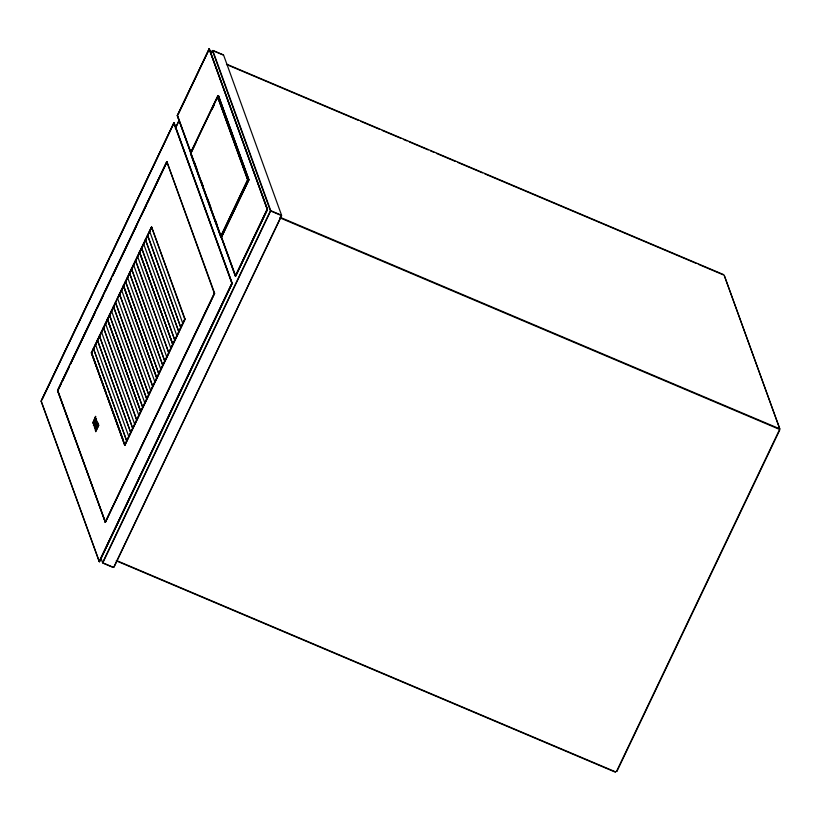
<?xml version="1.0" encoding="UTF-8"?>
<svg xmlns="http://www.w3.org/2000/svg" width="821" height="821" viewBox="0 0 821 821"><rect width="100%" height="100%" fill="white"/><g stroke="black" fill="none" stroke-linecap="round" stroke-linejoin="round"><path stroke-width="1.23" d="M177.387 115.761L235.432 276.143M184.961 319.041L124.854 445.064M232.076 283.266L174.021 122.811M248.794 179.614L218.407 95.575M93.922 423.256L93.799 424.498L95.226 422.846L96.098 419.664L94.672 421.317M177.418 115.597L209.252 48.839M247.809 179.881L220.839 236.417M214.497 293.364L105.355 522.177M41.091 400.966L173.785 122.924L231.83 283.224M177.285 115.433L209.098 48.901L267.143 209.201M41.82 399.858L173.949 122.863M41.933 399.919L57.891 366.464M58.989 364.155L109.624 258.01M110.814 255.762L174.001 123.017M178.208 114.447L209.314 48.993M175.294 128.22L179.152 120.133M210.556 54.278L212.208 50.82M176.053 127.101L179.368 120.164M211.325 53.16L212.423 50.84M166.622 161.809L57.532 390.509L166.93 161.706L214.661 293.384M69.395 366.351L57.829 390.611L61.226 383.735M111.266 278.565L70.503 364.042L94.836 313.283M112.374 276.256L166.909 161.911M62.324 381.426L69.487 366.412M97.586 307.506L103.097 295.95M105.847 290.182L111.358 278.627M112.456 276.318L136.707 225.498M141.109 216.251L146.62 204.706M147.718 202.397L154.882 187.383M155.98 185.074L167.002 161.963M184.684 319.215L124.659 445.044L91.429 352.64M128.723 436.351L95.369 344.215M97.381 340.017L130.672 432.441L97.442 340.038M134.613 424.005L101.383 331.612M103.384 327.415L136.614 419.808L103.456 327.435M105.396 323.207L138.811 415.375M107.274 319.266L140.689 411.434L107.459 319.041M144.753 402.742L111.399 310.605M113.411 306.407L146.702 398.832L113.472 306.438M150.643 390.406L117.413 298.002M119.414 293.805L152.644 386.198L119.486 293.836M121.426 289.608L154.841 381.765M123.304 285.667L156.719 377.824L123.489 285.431M160.783 369.142L127.429 277.005M129.441 272.798L162.732 365.222L129.502 272.829M166.673 356.796L133.443 264.403M135.444 260.195L168.674 352.599L135.516 260.226M137.446 255.998L170.799 348.135M139.334 252.057L172.749 344.225L139.519 251.821M176.813 335.532L143.459 243.396M145.338 239.455L178.762 331.622L145.409 239.486M182.703 323.187L149.473 230.793M124.659 445.044L91.305 352.907L151.362 227.14M91.521 352.743L151.659 227.037L185.105 319.236M91.747 352.835L108.783 317.122M109.881 314.812L115.381 303.288M118.121 297.53L151.649 227.243M95.133 345.98L97.33 341.372M98.428 339.073L100.634 334.455M101.732 332.156L108.875 317.173M109.973 314.874L115.463 303.349M118.214 297.592L125.356 282.609M126.455 280.31L151.741 227.304M190.503 152.809L217.442 96.488L247.593 179.748M190.554 153.404L218.099 95.667M191.18 152.254L197.461 139.17M197.789 138.4L205.691 121.929M206.05 121.087L218.324 95.616M191.406 152.357L195.809 143.111M211.777 109.634L213.983 105.016M218.386 95.78L216.734 99.238L218.478 95.831M211.869 109.686L214.076 105.067M220.777 236.263L247.552 179.881M221.003 236.356L247.942 180.045M248.517 179.717L220.982 237.443L248.609 179.778M221.362 237.608L248.896 179.881L221.126 237.659L190.462 152.942M140.627 411.403L107.397 319.01M156.657 377.804L123.427 285.4M172.677 344.194L139.457 251.801M125.09 444.951L185.064 319.369M105.242 522.125L214.24 293.364M105.468 522.218L214.62 293.528M99.167 561.42L231.789 283.368M235.36 275.887L267.102 209.345M231.881 283.43L99.32 561.636M235.565 276L267.194 209.396M99.474 561.574L232.097 283.522M99.546 561.585L232.179 283.532M235.74 276.051L267.482 209.499L235.668 276.041L221.711 237.536M102.717 562.344L270.242 211.13M102.994 562.529L270.509 211.305M113.811 567.106L281.326 215.892M114.027 567.137L281.541 215.923M616.458 771.514L779.334 430.019M616.848 771.566L779.734 430.071M209.304 48.788L267.523 209.365M217.647 96.375L247.983 179.902M221.054 237.71L190.523 153.548M99.238 561.687L41.05 401.11M213.05 50.502L223.209 54.802M212.916 50.666L223.066 54.966M226.699 64.192L723.393 274.501M226.442 64.49L358.582 120.441M360.942 121.436L379.815 129.431M382.175 130.436L401.059 138.421M403.419 139.426L406.949 140.925M409.31 141.92L428.193 149.915M430.553 150.91L434.093 152.408M436.444 153.414L455.327 161.409M457.687 162.404L482.461 172.892M484.821 173.898L696.003 263.315M698.363 264.311L723.137 274.799M271.084 210.812L281.234 215.112M270.992 211.12L281.151 215.43M280.125 217.288L779.17 428.603M279.961 217.863L779.016 429.167M116.51 560.538L615.565 771.843M116.254 560.835L615.309 772.151M103.169 562.99L113.319 567.29M103.025 563.155L113.185 567.455M724.307 275.569L779.95 429.291M724.071 274.943L779.714 428.675M223.579 55.038L281.665 215.492M212.762 50.461L270.714 210.576M212.403 50.594L270.355 210.71M209.201 48.767L267.256 209.15M218.499 95.647L248.937 179.737M218.16 95.595L248.558 179.573M217.555 96.365L247.716 179.696M177.623 115.74L190.718 151.916M194.649 162.763L196.835 168.798M201.196 180.856L203.382 186.89M207.744 198.949L210.802 207.385M215.164 219.443L217.349 225.477M177.244 115.576L235.34 276.072M174.114 122.893L232.21 283.389M166.807 161.686L214.281 293.22M151.536 227.027L184.725 319.071M91.798 353.04L98.715 372.149M100.018 375.741L106.504 393.659M107.366 396.05L123.366 440.261M91.367 352.62L124.977 445.085M57.881 390.806L105.478 522.3M57.757 390.858L105.355 522.341L57.501 390.652M100.788 557.757L102.656 562.908M41.317 401.315L99.372 561.697M94.056 420.465L93.112 422.466L94.056 420.465M94.466 425.842C94.631 427.361 98.099 416.945 96.642 422.651C97.299 418.669 92.783 431.918 94.702 424.909L94.466 425.842M95.328 417.673L94.394 419.5L95.328 417.673M97.904 423L97.381 424.734L97.453 423.4L96.919 423.523C96.334 424.426 94.076 428.234 95.739 428.213C93.563 431.528 95.811 423.246 97.114 422.733L97.904 423M95.729 416.883L93.789 422.312L92.742 423.328L95.513 416.309L95.729 416.883M96.498 418.833L95.328 423.143L93.399 425.329L94.569 421.019L96.498 418.833M93.368 348.412L126.66 440.836L93.44 348.443M99.382 335.81L132.674 428.234L99.444 335.84M109.398 314.812L142.69 407.237L109.47 314.833M115.412 302.21L148.704 394.634L115.474 302.231M125.428 281.203L158.72 373.627L125.49 281.234M131.442 268.6L164.734 361.024L131.504 268.631M141.458 247.593L174.75 340.017L141.52 247.624M147.472 234.991L180.764 327.415L147.534 235.022M98.192 423.687L95.267 430.307L96.58 427.556L96.981 428.654C92.126 439.461 102.574 417.612 97.371 427.833L96.97 426.735L98.192 423.687"/></g></svg>
